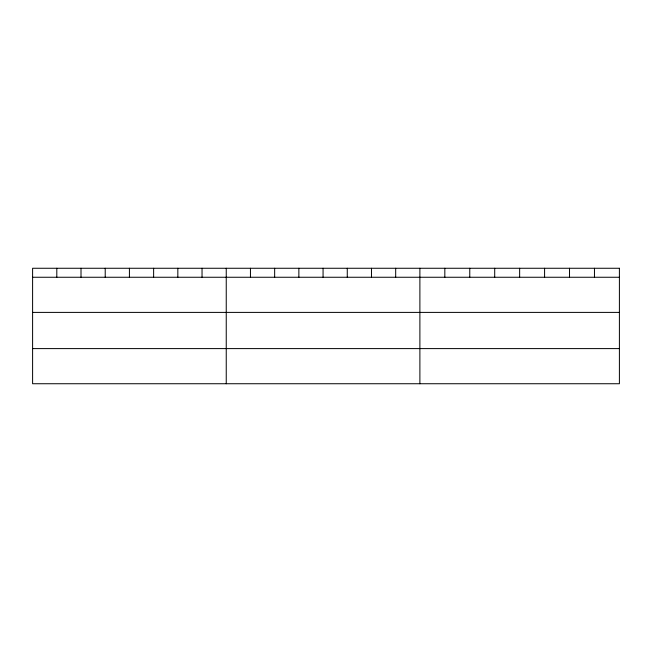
<?xml version="1.0" encoding="UTF-8"?>
<svg xmlns="http://www.w3.org/2000/svg" width="652" height="652" viewBox="0 0 652 652"><rect width="100%" height="100%" fill="white"/><g stroke="black" fill="none" stroke-linecap="round" stroke-linejoin="round"><path stroke-width="0.98" d="M32.6 277.255L619.4 277.255M32.6 312.398L619.4 312.398M32.6 348.6L619.4 348.6M594.461 268.265L594.461 277.255M569.522 268.265L569.522 277.255M544.583 268.265L544.583 277.255M519.644 268.265L519.644 277.255M494.705 268.265L494.705 277.255M469.766 268.265L469.766 277.255M444.827 268.265L444.827 277.255M419.888 268.265L419.888 383.735M395.682 268.265L395.682 277.255M371.477 268.265L371.477 277.255M347.272 268.265L347.272 277.255M323.066 268.265L323.066 277.255M298.86 268.265L298.86 277.255M274.655 268.265L274.655 277.255M250.45 268.265L250.45 277.255M226.244 268.265L226.244 383.735M202.038 268.265L202.038 277.255M177.833 268.265L177.833 277.255M153.627 268.265L153.627 277.255M129.422 268.265L129.422 277.255M105.216 268.265L105.216 277.255M81.011 268.265L81.011 277.255M56.806 268.265L56.806 277.255M619.4 268.265L32.6 268.265L32.6 383.735L619.4 383.735L619.4 268.265"/></g></svg>
